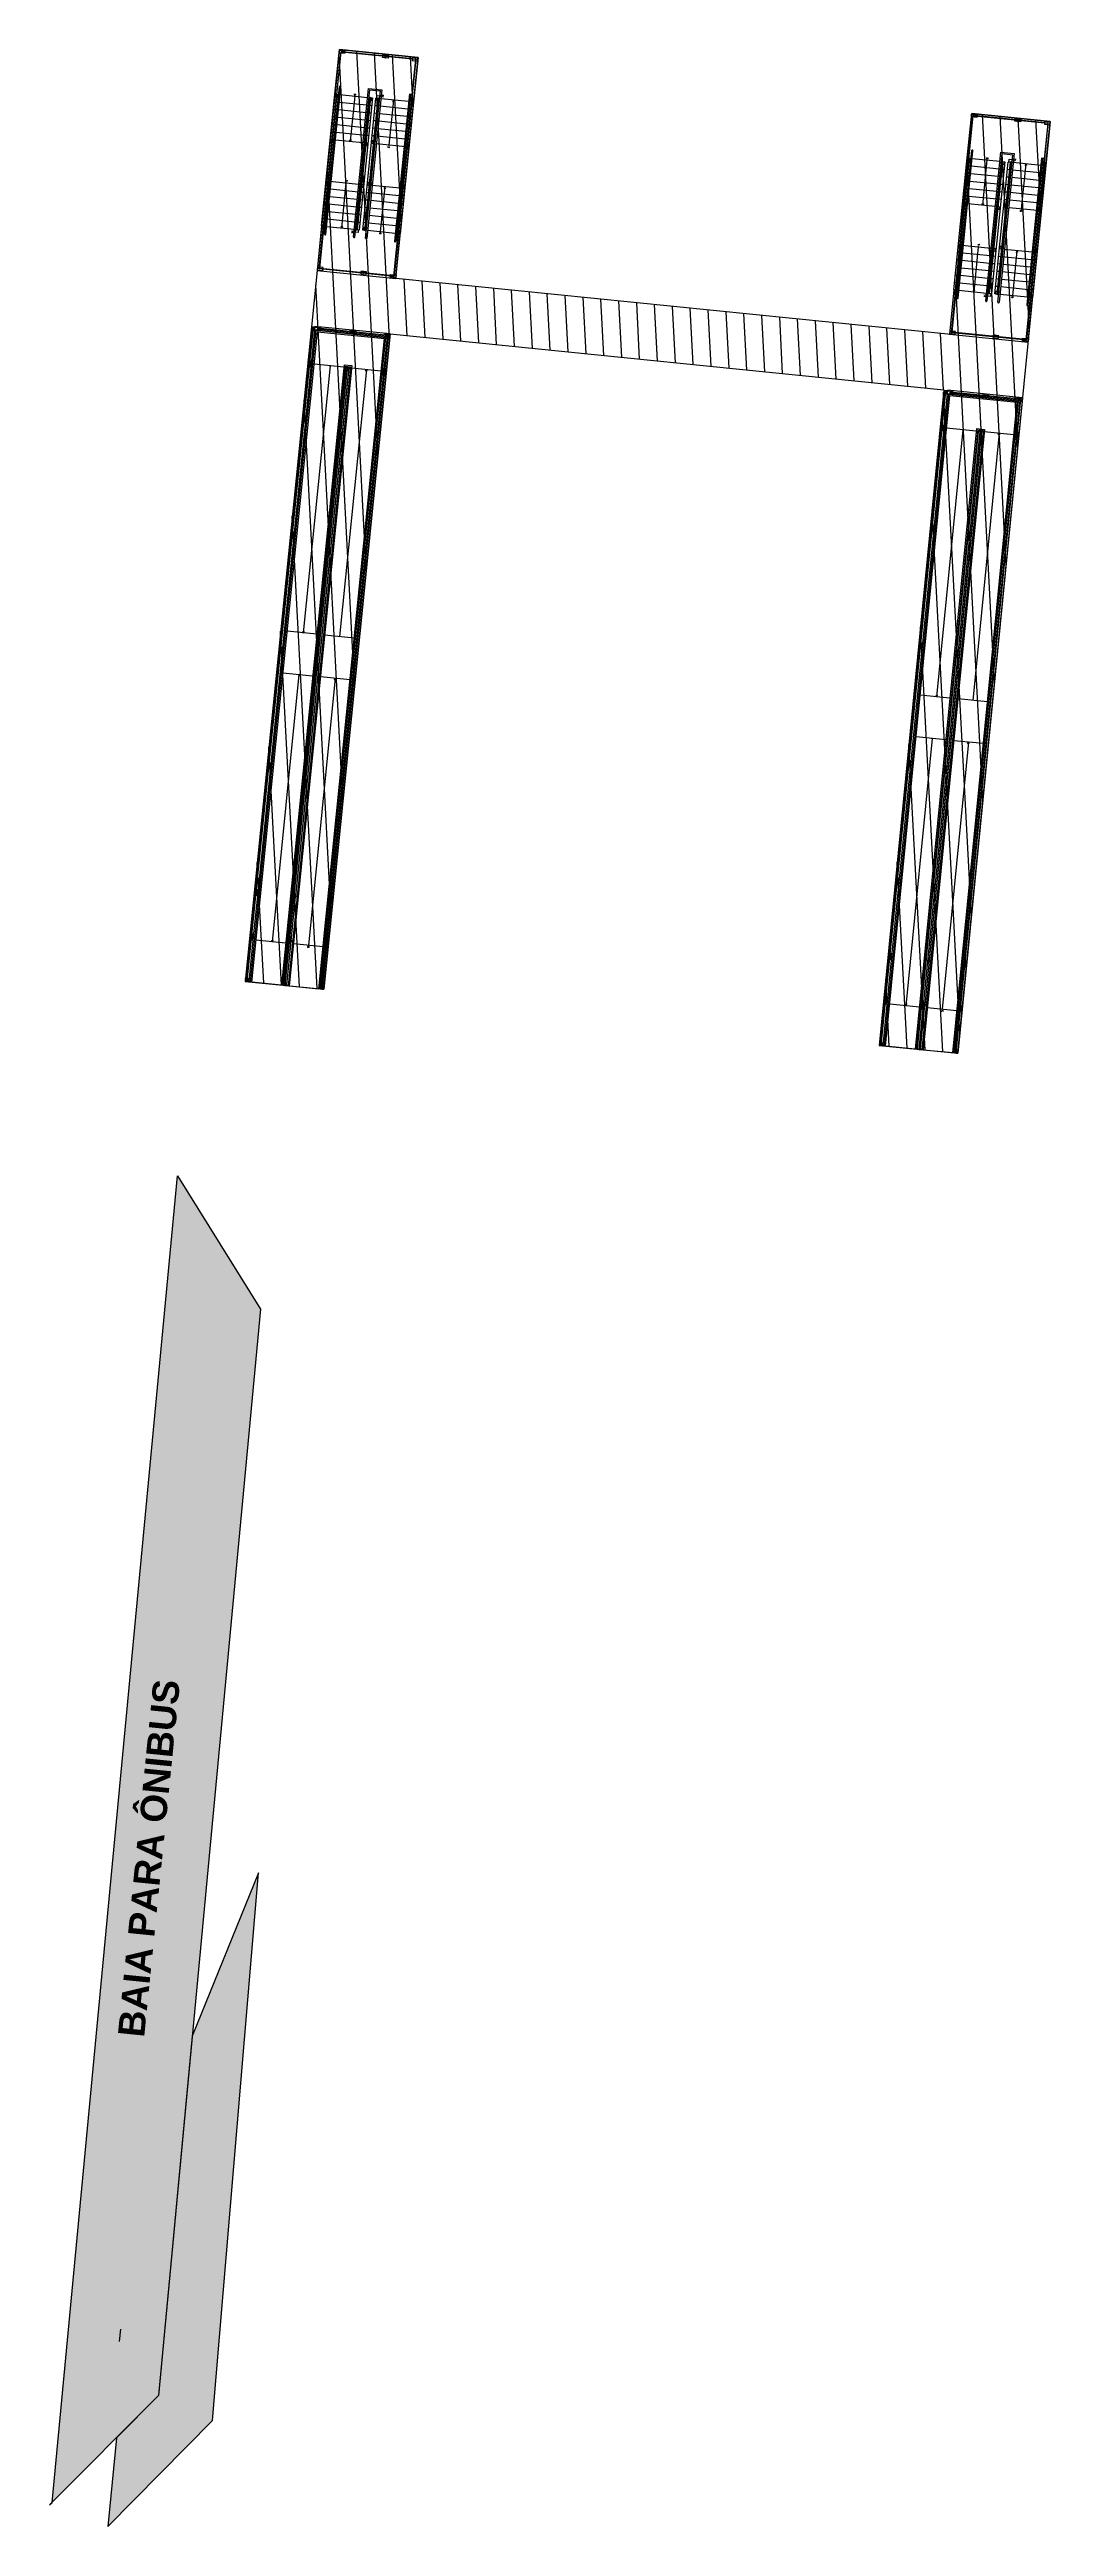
# Model space of a CAD drawing. Header units: metres. Extents: x 292198 to 326394, y 7397335 to 7462838.
# Drawn here: x 300357.2 to 300393, y 7445538.1 to 7445626.7 of the extents above; entities that cross this region are included whole.
import ezdxf

# ---------------------------------------------------------------- set-up
doc = ezdxf.new("R2010")
doc.units = ezdxf.units.M
doc.layers.get('0').update_dxf_attribs({"color": 5})
for name, color, linetype in [('_CALÇADA A CONSTRUIR', 9, 'Continuous'), ('_PASSARELA A CONSTRUIR', 230, 'Continuous'), ('_TEXTOS PASSARELAS', 2, 'Continuous'), ('_ÁREAA DE AQUISIÇÃO', 2, 'Continuous'), ('ARQ-ALV-BXA', 7, 'Continuous'), ('ARQ-AUX', 1, 'Continuous'), ('ARQ-AUX-02', 7, 'Continuous'), ('ARQ-TXT-QDA', 2, 'Continuous')]:
    doc.layers.add(name, color=color, linetype=linetype)
doc.styles.add('ARIAL', font='arial.ttf')
doc.styles.add('Cota', font='romans.shx')

# ---------------------------------------------------------------- blocks, each defined once
blk = doc.blocks.new('A$C0FA2317C')
at = {"layer": 'ARQ-AUX'}
h = blk.add_hatch(color=230, dxfattribs=at)
edge = h.paths.add_edge_path()
edge.add_arc((11.11, 2.017), 0.0136, 180, 540, ccw=False)
h = blk.add_hatch(color=230, dxfattribs=at)
edge = h.paths.add_edge_path()
edge.add_arc((22.21, 2.017), 0.0136, 180, 540, ccw=False)
h = blk.add_hatch(color=230, dxfattribs=at)
edge = h.paths.add_edge_path()
edge.add_arc((1.51, 0.711), 0.0136, 180, 540, ccw=False)
at = {"layer": 'ARQ-ALV-BXA', "color": 230, "ltscale": 5}
for p, q in [((1.6, 2.7), (0.01, 2.7)), ((3.2, 2.7), (1.61, 2.7)), ((22.205, 2.7), (3.21, 2.7)), ((23.56, 2.7), (22.214, 2.7)), ((23.56, 0), (23.56, 2.7)), ((23.56, 0), (23.56, 2.7)), ((1.6, 1.35), (0.01, 1.35)), ((3.2, 1.35), (1.61, 1.35)), ((22.205, 1.35), (3.21, 1.35)), ((21.868, 1.35), (3.226, 1.35)), ((23.56, 0), (0.005, 0))]:
    blk.add_line(p, q, dxfattribs=at)
at = {"layer": 'ARQ-ALV-BXA', "color": 230, "ltscale": 10}
for p, q in [((1.51, 1.529), (1.51, 2.596)), ((11.11, 1.529), (11.11, 2.596)), ((12.61, 1.529), (12.61, 2.596)), ((22.21, 1.529), (22.21, 2.596)), ((1.51, 0.179), (1.51, 1.246)), ((11.11, 0.179), (11.11, 1.246)), ((12.61, 0.179), (12.61, 1.246)), ((22.21, 0.179), (22.21, 1.246))]:
    blk.add_line(p, q, dxfattribs=at)
for points in [[(0.005, 2.596), (0.005, 1.529)], [(0.005, 1.246), (0.005, 0.179)], [(0.005, 0.025), (0.005, 0)]]:
    blk.add_lwpolyline(points, dxfattribs=at)
at = {"layer": 'ARQ-AUX', "color": 230}
for points in [[(0.105, 2.795), (0.105, 2.825), (0, 2.825), (0, 2.795)], [(0.01, 2.725), (0.105, 2.725), (0.105, 2.755)], [(1.61, 2.825), (1.505, 2.825), (1.505, 2.795)], [(1.505, 2.755), (1.505, 2.725), (1.6, 2.725)], [(1.705, 2.795), (1.705, 2.825), (1.61, 2.825)], [(1.61, 2.725), (1.705, 2.725), (1.705, 2.755)], [(3.21, 2.825), (3.105, 2.825), (3.105, 2.795)], [(3.105, 2.755), (3.105, 2.725), (3.2, 2.725)], [(3.305, 2.795), (3.305, 2.825), (3.21, 2.825)], [(3.21, 2.725), (3.305, 2.725), (3.305, 2.755)], [(22.214, 2.825), (22.11, 2.825), (22.11, 2.795)], [(22.11, 2.755), (22.11, 2.725), (22.205, 2.725)], [(22.31, 2.795), (22.31, 2.825), (22.214, 2.825)], [(22.214, 2.725), (22.31, 2.725), (22.31, 2.755)], [(23.535, 2.725), (23.535, 2.825), (23.43, 2.825), (23.43, 2.795)], [(23.43, 2.755), (23.43, 2.725), (23.535, 2.725)], [(23.465, 2.5), (23.435, 2.5), (23.435, 2.7), (23.535, 2.7), (23.535, 2.5), (23.505, 2.5)], [(1.573, 2.045), (1.51, 2.017)], [(11.11, 2.017), (1.51, 2.017)], [(1.573, 1.99), (1.51, 2.017)], [(12.668, 2.045), (12.605, 2.017)], [(12.668, 1.99), (12.605, 2.017)], [(22.21, 2.017), (12.61, 2.017)], [(0.105, 1.445), (0.105, 1.475), (0.01, 1.475)], [(0.01, 1.375), (0.105, 1.375), (0.105, 1.405)], [(1.6, 1.475), (1.505, 1.475), (1.505, 1.445)], [(1.505, 1.405), (1.505, 1.375), (1.6, 1.375)], [(1.705, 1.445), (1.705, 1.475), (1.61, 1.475)], [(1.61, 1.375), (1.705, 1.375), (1.705, 1.405)], [(3.2, 1.475), (3.105, 1.475), (3.105, 1.445)], [(3.105, 1.405), (3.105, 1.375), (3.2, 1.375)], [(3.305, 1.445), (3.305, 1.475), (3.21, 1.475)], [(3.21, 1.375), (3.305, 1.375), (3.305, 1.405)], [(22.205, 1.475), (22.11, 1.475), (22.11, 1.445)], [(22.11, 1.405), (22.11, 1.375), (22.205, 1.375)], [(23.435, 1.33), (23.435, 1.425), (23.465, 1.425)], [(23.465, 1.225), (23.435, 1.225), (23.435, 1.32)], [(23.505, 1.425), (23.535, 1.425), (23.535, 1.225), (23.505, 1.225)], [(0, 0.055), (0, 0.025), (0.105, 0.025), (0.105, 0.055)], [(0.105, 0.095), (0.105, 0.125), (0.01, 0.125)], [(1.6, 0.125), (1.505, 0.125), (1.505, 0.095)], [(1.505, 0.055), (1.505, 0.025), (1.61, 0.025)], [(11.11, 0.711), (1.51, 0.711)], [(1.705, 0.095), (1.705, 0.125), (1.61, 0.125)], [(1.61, 0.025), (1.705, 0.025), (1.705, 0.055)], [(3.2, 0.125), (3.105, 0.125), (3.105, 0.095)], [(3.105, 0.055), (3.105, 0.025), (3.21, 0.025)], [(3.305, 0.095), (3.305, 0.125), (3.21, 0.125)], [(3.21, 0.025), (3.305, 0.025), (3.305, 0.055)], [(11.047, 0.739), (11.11, 0.711)], [(11.047, 0.684), (11.11, 0.711)], [(22.21, 0.711), (12.61, 0.711)], [(22.205, 0.125), (22.11, 0.125), (22.11, 0.095)], [(22.11, 0.055), (22.11, 0.025), (22.214, 0.025)], [(22.147, 0.739), (22.21, 0.711)], [(22.147, 0.684), (22.21, 0.711)], [(22.31, 0.095), (22.31, 0.125), (22.214, 0.125)], [(22.214, 0.025), (22.31, 0.025), (22.31, 0.055)], [(23.435, 0.055), (23.435, 0), (23.535, 0), (23.535, 0.2), (23.505, 0.2)], [(23.465, 0.2), (23.435, 0.2), (23.435, 0.095)]]:
    blk.add_lwpolyline(points, dxfattribs=at)
for points in [[(0.01, 2.755), (0, 2.755), (0, 2.64), (0.01, 2.64)], [(1.61, 2.755), (1.6, 2.755), (1.6, 2.64), (1.61, 2.64)], [(3.21, 2.755), (3.2, 2.755), (3.2, 2.64), (3.21, 2.64)], [(22.214, 2.755), (22.205, 2.755), (22.205, 2.64), (22.214, 2.64)], [(0.01, 1.445), (0, 1.445), (0, 1.485), (0.01, 1.485)], [(0.01, 1.405), (0, 1.405), (0, 1.29), (0.01, 1.29)], [(1.61, 1.445), (1.6, 1.445), (1.6, 1.485), (1.61, 1.485)], [(1.61, 1.405), (1.6, 1.405), (1.6, 1.29), (1.61, 1.29)], [(3.21, 1.445), (3.2, 1.445), (3.2, 1.485), (3.21, 1.485)], [(3.21, 1.405), (3.2, 1.405), (3.2, 1.29), (3.21, 1.29)], [(22.214, 1.445), (22.205, 1.445), (22.205, 1.485), (22.214, 1.485)], [(22.214, 1.405), (22.205, 1.405), (22.205, 1.29), (22.214, 1.29)], [(23.425, 1.33), (23.465, 1.33), (23.465, 1.32), (23.425, 1.32)], [(0.01, 0.095), (0, 0.095), (0, 0.135), (0.01, 0.135)], [(1.61, 0.095), (1.6, 0.095), (1.6, 0.135), (1.61, 0.135)], [(3.21, 0.095), (3.2, 0.095), (3.2, 0.135), (3.21, 0.135)], [(22.214, 0.095), (22.205, 0.095), (22.205, 0.135), (22.214, 0.135)]]:
    blk.add_lwpolyline(points, close=True, dxfattribs=at)
for centre in [(11.11, 2.017), (22.21, 2.017), (1.51, 0.711)]:
    blk.add_circle(centre, 0.0136, dxfattribs=at)
at = {"layer": 'ARQ-AUX-02', "color": 230}
for p, q in [((0, 2.64), (23.425, 2.64)), ((0, 2.596), (23.38, 2.596)), ((23.425, 0.135), (23.425, 2.64)), ((23.465, 0.095), (23.465, 2.605)), ((23.505, 0.055), (23.505, 2.605)), ((22.299, 1.529), (0, 1.529)), ((22.254, 1.485), (0, 1.485)), ((22.254, 1.29), (0, 1.29)), ((22.299, 1.246), (0, 1.246)), ((22.254, 1.485), (22.254, 1.29)), ((22.299, 1.529), (22.299, 1.246)), ((0, 0.179), (23.38, 0.179)), ((0, 0.135), (23.425, 0.135))]:
    blk.add_line(p, q, dxfattribs=at)
for points in [[(0.01, 2.755), (0, 2.755), (0, 2.795), (0.01, 2.795)], [(1.61, 2.755), (1.6, 2.755), (1.6, 2.795), (1.61, 2.795)], [(3.21, 2.755), (3.2, 2.755), (3.2, 2.795), (3.21, 2.795)], [(22.214, 2.755), (22.205, 2.755), (22.205, 2.795), (22.214, 2.795)], [(23.535, 2.755), (23.525, 2.755), (23.525, 2.795), (23.535, 2.795)], [(23.465, 2.605), (23.465, 2.595), (23.505, 2.595), (23.505, 2.605)], [(0.01, 1.405), (0, 1.405), (0, 1.445), (0.01, 1.445)], [(1.61, 1.405), (1.6, 1.405), (1.6, 1.445), (1.61, 1.445)], [(3.21, 1.405), (3.2, 1.405), (3.2, 1.445), (3.21, 1.445)], [(22.214, 1.405), (22.205, 1.405), (22.205, 1.445), (22.214, 1.445)], [(23.465, 1.33), (23.465, 1.32), (23.505, 1.32), (23.505, 1.33)], [(0.01, 0.055), (0, 0.055), (0, 0.095), (0.01, 0.095)], [(1.61, 0.055), (1.6, 0.055), (1.6, 0.095), (1.61, 0.095)], [(3.21, 0.055), (3.2, 0.055), (3.2, 0.095), (3.21, 0.095)], [(22.214, 0.055), (22.205, 0.055), (22.205, 0.095), (22.214, 0.095)], [(23.465, 0.095), (23.465, 0.105), (23.505, 0.105), (23.505, 0.095)], [(23.495, 0.095), (23.505, 0.095), (23.505, 0.055), (23.495, 0.055)]]:
    blk.add_lwpolyline(points, close=True, dxfattribs=at)
for points in [[(0.01, 2.795), (23.525, 2.795)], [(0.01, 2.755), (23.525, 2.755)], [(23.38, 2.596), (23.38, 0.179)], [(23.425, 2.64), (23.425, 0.135)], [(0.01, 1.445), (22.205, 1.445)], [(22.205, 1.405), (0.01, 1.405)], [(23.465, 0.095), (0.01, 0.095)], [(0.01, 0.055), (23.505, 0.055)]]:
    blk.add_lwpolyline(points, dxfattribs=at)
at = {"layer": 'ARQ-TXT-QDA', "color": 230, "insert": (1.476, 0.735), "char_height": 0.06, "attachment_point": 3, "rotation": 0, "style": 'Cota'}
blk.add_mtext_dynamic_manual_height_columns('S', width=0.20593, gutter_width=1, heights=[0], dxfattribs=at)
blk = doc.blocks.new('novaescada_')
at = {"layer": 'ARQ-AUX'}
h = blk.add_hatch(color=230, dxfattribs=at)
edge = h.paths.add_edge_path()
edge.add_arc((3.22, -0.708), 0.0136, 360.03429, 720.03429, ccw=False)
h = blk.add_hatch(color=230, dxfattribs=at)
edge = h.paths.add_edge_path()
edge.add_arc((6.34, -0.706), 0.0136, 360.03429, 720.03429, ccw=False)
h = blk.add_hatch(color=230, dxfattribs=at)
edge = h.paths.add_edge_path()
edge.add_arc((1.601, -2.114), 0.0136, 180.03429, 540.03429, ccw=False)
h = blk.add_hatch(color=230, dxfattribs=at)
edge = h.paths.add_edge_path()
edge.add_arc((4.721, -2.112), 0.0136, 180.03429, 540.03429, ccw=False)
at = {"color": 230, "ltscale": 20}
for centre, start, end in [((1.322, -0.156), 90.0213, 270.04729), ((6.618, -0.153), 270.0213, 90.04729), ((1.323, -1.192), 90.0213, 270.04729), ((1.323, -1.631), 90.0213, 270.04729), ((1.324, -2.667), 90.0213, 270.04729)]:
    blk.add_arc(centre, 0.0222, start, end, dxfattribs=at)
at = {"layer": 'ARQ-ALV-BXA', "color": 230, "ltscale": 10}
for points in [[(1.6, 0.001), (0, 0), (0.002, -2.825), (1.602, -2.824)], [(1.6, 0.001), (6.34, 0.004), (6.34, -0.131)], [(1.6, 0.001), (1.6, -0.134)], [(1.87, 0.001), (1.87, -0.064)], [(2.14, 0.001), (2.14, -0.064)], [(2.41, 0.001), (2.41, -0.064)], [(2.68, 0.002), (2.68, -0.063)], [(2.95, 0.002), (2.95, -0.063)], [(3.22, 0.002), (3.221, -1.169)], [(4.72, 0.003), (4.72, -0.132)], [(4.99, 0.003), (4.99, -0.062)], [(5.26, 0.003), (5.26, -0.062)], [(5.53, 0.003), (5.53, -0.062)], [(5.8, 0.003), (5.8, -0.062)], [(6.07, 0.004), (6.07, -0.061)], [(1.6, -0.178), (1.601, -1.17)], [(1.87, -0.084), (1.87, -0.134)], [(1.87, -0.178), (1.871, -1.169)], [(2.14, -0.084), (2.14, -0.134)], [(2.14, -0.178), (2.141, -1.169)], [(2.41, -0.084), (2.41, -0.134)], [(2.41, -0.178), (2.411, -1.169)], [(2.68, -0.083), (2.68, -0.133)], [(2.68, -0.178), (2.681, -1.169)], [(2.95, -0.083), (2.95, -0.133)], [(2.95, -0.178), (2.951, -1.169)], [(4.72, -0.177), (4.721, -1.168)], [(4.99, -0.082), (4.99, -0.132)], [(4.99, -0.176), (4.991, -1.347)], [(5.26, -0.082), (5.26, -0.132)], [(5.26, -0.176), (5.261, -1.167)], [(5.53, -0.082), (5.53, -0.132)], [(5.53, -0.176), (5.531, -1.167)], [(5.8, -0.082), (5.8, -0.132)], [(5.8, -0.176), (5.801, -1.167)], [(6.07, -0.081), (6.07, -0.131)], [(6.07, -0.176), (6.071, -1.167)], [(6.34, -0.176), (6.341, -1.167)], [(1.601, -1.214), (1.601, -1.349)], [(6.341, -1.346), (1.601, -1.349)], [(1.601, -1.474), (6.341, -1.471)], [(1.601, -1.609), (1.601, -1.474)], [(1.602, -2.645), (1.601, -1.653)], [(1.871, -1.214), (1.871, -1.264)], [(1.871, -1.284), (1.871, -1.349)], [(1.871, -1.539), (1.871, -1.474)], [(1.871, -1.609), (1.871, -1.559)], [(1.872, -2.644), (1.871, -1.653)], [(2.141, -1.214), (2.141, -1.264)], [(2.141, -1.284), (2.141, -1.349)], [(2.141, -1.539), (2.141, -1.474)], [(2.141, -1.609), (2.141, -1.559)], [(2.142, -2.644), (2.141, -1.653)], [(2.411, -1.214), (2.411, -1.264)], [(2.411, -1.284), (2.411, -1.349)], [(2.411, -1.539), (2.411, -1.474)], [(2.411, -1.609), (2.411, -1.559)], [(2.412, -2.644), (2.411, -1.653)], [(2.681, -1.213), (2.681, -1.263)], [(2.681, -1.283), (2.681, -1.348)], [(2.681, -1.538), (2.681, -1.473)], [(2.681, -1.608), (2.681, -1.558)], [(2.682, -2.644), (2.681, -1.653)], [(2.951, -1.213), (2.951, -1.263)], [(2.951, -1.283), (2.951, -1.348)], [(2.952, -2.644), (2.951, -1.473)], [(3.221, -1.213), (3.221, -1.348)], [(3.221, -1.608), (3.221, -1.473)], [(3.222, -2.644), (3.221, -1.652)], [(4.721, -1.212), (4.721, -1.347)], [(4.721, -1.607), (4.721, -1.472)], [(4.722, -2.822), (4.721, -1.652)], [(4.991, -1.537), (4.991, -1.472)], [(4.991, -1.607), (4.991, -1.557)], [(4.992, -2.643), (4.991, -1.651)], [(5.261, -1.212), (5.261, -1.262)], [(5.261, -1.282), (5.261, -1.347)], [(5.261, -1.537), (5.261, -1.472)], [(5.261, -1.607), (5.261, -1.557)], [(5.262, -2.642), (5.261, -1.651)], [(5.531, -1.212), (5.531, -1.262)], [(5.531, -1.282), (5.531, -1.347)], [(5.531, -1.537), (5.531, -1.472)], [(5.531, -1.607), (5.531, -1.557)], [(5.532, -2.642), (5.531, -1.651)], [(5.801, -1.212), (5.801, -1.262)], [(5.801, -1.282), (5.801, -1.347)], [(5.801, -1.537), (5.801, -1.472)], [(5.801, -1.607), (5.801, -1.557)], [(5.802, -2.642), (5.801, -1.651)], [(6.071, -1.211), (6.071, -1.261)], [(6.071, -1.281), (6.071, -1.346)], [(6.071, -1.536), (6.071, -1.471)], [(6.071, -1.606), (6.071, -1.556)], [(6.072, -2.642), (6.071, -1.651)], [(6.341, -1.211), (6.341, -1.346)], [(6.341, -1.606), (6.341, -1.471)], [(6.342, -2.642), (6.341, -1.651)], [(6.342, -2.821), (1.602, -2.824), (1.602, -2.689)], [(1.872, -2.739), (1.872, -2.689)], [(1.872, -2.824), (1.872, -2.759)], [(2.142, -2.739), (2.142, -2.689)], [(2.142, -2.824), (2.142, -2.759)], [(2.412, -2.739), (2.412, -2.689)], [(2.412, -2.824), (2.412, -2.759)], [(2.682, -2.738), (2.682, -2.688)], [(2.682, -2.823), (2.682, -2.758)], [(2.952, -2.738), (2.952, -2.688)], [(2.952, -2.823), (2.952, -2.758)], [(3.222, -2.823), (3.222, -2.688)], [(4.992, -2.737), (4.992, -2.687)], [(4.992, -2.822), (4.992, -2.757)], [(5.262, -2.737), (5.262, -2.687)], [(5.262, -2.822), (5.262, -2.757)], [(5.532, -2.737), (5.532, -2.687)], [(5.532, -2.822), (5.532, -2.757)], [(5.802, -2.737), (5.802, -2.687)], [(5.802, -2.822), (5.802, -2.757)], [(6.072, -2.736), (6.072, -2.686)], [(6.072, -2.821), (6.072, -2.756)], [(6.342, -2.821), (6.342, -2.686)]]:
    blk.add_lwpolyline(points, dxfattribs=at)
at = {"layer": 'ARQ-AUX', "color": 230}
for points in [[(0.095, -0.2), (0.125, -0.2), (0.125, 0), (0.025, 0), (0.025, -0.2), (0.055, -0.2)], [(7.845, -0.195), (7.815, -0.195), (7.815, 0.005), (7.915, 0.005), (7.915, -0.195), (7.885, -0.195)], [(1.6, -0.064), (1.6, -0.064), (1.6, -0.024), (1.495, -0.024), (1.495, -0.124), (1.591, -0.124)], [(1.6, -0.124), (1.6, -0.124)], [(1.663, -0.682), (1.6, -0.709)], [(3.22, -0.708), (1.6, -0.709)], [(1.663, -0.737), (1.6, -0.709)], [(3.22, -0.063), (3.22, -0.063), (3.22, -0.023), (3.115, -0.023), (3.115, -0.063)], [(3.115, -0.083), (3.115, -0.123), (3.211, -0.123)], [(4.72, -0.062), (4.72, -0.062), (4.72, -0.022), (4.615, -0.022), (4.615, -0.062)], [(4.615, -0.082), (4.615, -0.122), (4.711, -0.122)], [(4.783, -0.68), (4.72, -0.707)], [(6.34, -0.706), (4.72, -0.707)], [(4.783, -0.735), (4.72, -0.707)], [(6.34, -0.061), (6.34, -0.061), (6.34, -0.021), (6.235, -0.021), (6.235, -0.061)], [(6.235, -0.081), (6.235, -0.121), (6.331, -0.121)], [(0.066, -1.562), (0.026, -1.562), (0.026, -1.762), (0.066, -1.762)], [(0.126, -1.658), (0.126, -1.562), (0.086, -1.562)], [(0.086, -1.762), (0.126, -1.762), (0.126, -1.667)], [(1.601, -1.284), (1.601, -1.284), (1.601, -1.324), (1.496, -1.324), (1.496, -1.224), (1.591, -1.224)], [(1.601, -1.539), (1.601, -1.539), (1.601, -1.499), (1.706, -1.499), (1.706, -1.539)], [(1.706, -1.559), (1.706, -1.599), (1.61, -1.599)], [(3.116, -1.263), (3.116, -1.223), (3.211, -1.223)], [(3.221, -1.283), (3.221, -1.283), (3.221, -1.323), (3.116, -1.323), (3.116, -1.283)], [(3.221, -1.538), (3.221, -1.538), (3.221, -1.498), (3.326, -1.498), (3.326, -1.538)], [(3.326, -1.558), (3.326, -1.598), (3.23, -1.598)], [(4.616, -1.262), (4.616, -1.222), (4.711, -1.222)], [(4.721, -1.282), (4.721, -1.282), (4.721, -1.322), (4.616, -1.322), (4.616, -1.282)], [(4.721, -1.537), (4.721, -1.537), (4.721, -1.497), (4.826, -1.497), (4.826, -1.537)], [(4.826, -1.557), (4.826, -1.597), (4.73, -1.597)], [(6.236, -1.261), (6.236, -1.221), (6.331, -1.221)], [(6.341, -1.281), (6.341, -1.281), (6.341, -1.321), (6.236, -1.321), (6.236, -1.281)], [(6.341, -1.536), (6.341, -1.536), (6.341, -1.496), (6.446, -1.496), (6.446, -1.596), (6.35, -1.596)], [(7.816, -1.653), (7.816, -1.558), (7.856, -1.558)], [(7.856, -1.758), (7.816, -1.758), (7.816, -1.663)], [(7.876, -1.558), (7.916, -1.558), (7.916, -1.758), (7.876, -1.758)], [(0.127, -2.76), (0.127, -2.825), (0.027, -2.825), (0.027, -2.625), (0.067, -2.625)], [(0.087, -2.625), (0.127, -2.625), (0.127, -2.74)], [(1.601, -2.114), (3.221, -2.113)], [(3.158, -2.085), (3.221, -2.113)], [(3.158, -2.14), (3.221, -2.113)], [(4.721, -2.112), (6.341, -2.111)], [(6.278, -2.083), (6.341, -2.111)], [(6.278, -2.139), (6.341, -2.111)], [(7.817, -2.755), (7.817, -2.82), (7.917, -2.82), (7.917, -2.62), (7.877, -2.62)], [(7.857, -2.62), (7.817, -2.62), (7.817, -2.735)], [(1.602, -2.759), (1.602, -2.759), (1.602, -2.799), (1.706, -2.799), (1.706, -2.759)], [(1.706, -2.739), (1.706, -2.699), (1.611, -2.699)], [(3.222, -2.758), (3.222, -2.758), (3.222, -2.798), (3.326, -2.798), (3.326, -2.758)], [(3.326, -2.738), (3.326, -2.698), (3.231, -2.698)], [(4.722, -2.757), (4.722, -2.757), (4.722, -2.797), (4.826, -2.797), (4.826, -2.757)], [(4.826, -2.737), (4.826, -2.697), (4.731, -2.697)], [(6.342, -2.696), (6.341, -2.696)], [(6.342, -2.756), (6.342, -2.756), (6.342, -2.796), (6.446, -2.796), (6.446, -2.696), (6.351, -2.696)]]:
    blk.add_lwpolyline(points, dxfattribs=at)
for points in [[(1.591, -0.134), (1.591, -0.084), (1.6, -0.084), (1.6, -0.134)], [(3.211, -0.133), (3.211, -0.083), (3.22, -0.083), (3.22, -0.133)], [(4.711, -0.132), (4.711, -0.082), (4.72, -0.082), (4.72, -0.132)], [(6.331, -0.131), (6.331, -0.081), (6.34, -0.081), (6.34, -0.131)], [(0.136, -1.658), (0.096, -1.658), (0.096, -1.667), (0.136, -1.667)], [(1.591, -1.214), (1.591, -1.264), (1.601, -1.264), (1.601, -1.214)], [(1.61, -1.609), (1.61, -1.559), (1.601, -1.559), (1.601, -1.609)], [(3.211, -1.213), (3.211, -1.263), (3.221, -1.263), (3.221, -1.213)], [(3.23, -1.608), (3.23, -1.558), (3.221, -1.558), (3.221, -1.608)], [(4.711, -1.212), (4.711, -1.262), (4.721, -1.262), (4.721, -1.212)], [(4.73, -1.607), (4.73, -1.557), (4.721, -1.557), (4.721, -1.607)], [(6.331, -1.211), (6.331, -1.261), (6.341, -1.261), (6.341, -1.211)], [(6.35, -1.606), (6.35, -1.556), (6.341, -1.556), (6.341, -1.606)], [(7.806, -1.653), (7.846, -1.653), (7.846, -1.663), (7.806, -1.663)], [(1.611, -2.689), (1.611, -2.739), (1.602, -2.739), (1.602, -2.689)], [(3.231, -2.688), (3.231, -2.738), (3.222, -2.738), (3.222, -2.688)], [(4.731, -2.687), (4.731, -2.737), (4.722, -2.737), (4.722, -2.687)], [(6.351, -2.686), (6.351, -2.736), (6.342, -2.736), (6.342, -2.686)]]:
    blk.add_lwpolyline(points, close=True, dxfattribs=at)
for centre in [(3.22, -0.708), (6.34, -0.706), (1.601, -2.114), (4.721, -2.112)]:
    blk.add_circle(centre, 0.0136, dxfattribs=at)
at = {"layer": 'ARQ-AUX-02', "color": 230}
for p, q in [((0.067, -2.76), (0.065, -0.095)), ((0.075, -0.065), (7.866, -0.06)), ((0.085, -0.085), (6.34, -0.081)), ((0.087, -2.74), (0.085, -0.095)), ((1.322, -0.134), (6.618, -0.131)), ((1.322, -0.179), (6.618, -0.175)), ((7.857, -2.736), (7.855, -0.091)), ((7.877, -2.755), (7.875, -0.091)), ((1.601, -1.264), (6.341, -1.261)), ((1.601, -1.284), (6.341, -1.281)), ((6.341, -1.536), (1.601, -1.539)), ((6.341, -1.556), (1.601, -1.559)), ((6.619, -2.642), (1.324, -2.645)), ((6.342, -2.736), (0.076, -2.74)), ((6.342, -2.756), (0.076, -2.76)), ((6.619, -2.686), (1.324, -2.689))]:
    blk.add_line(p, q, dxfattribs=at)
for points in [[(6.34, 0.004), (7.94, 0.005), (7.942, -2.82), (6.342, -2.821)], [(1.323, -1.17), (6.662, -1.167), (6.663, -1.65), (1.323, -1.654)], [(6.618, -1.211), (1.323, -1.214)], [(1.323, -1.609), (6.619, -1.606)], [(6.618, -1.211), (6.619, -1.606)], [(7.857, -2.735), (6.351, -2.736)], [(6.351, -2.756), (7.877, -2.755)]]:
    blk.add_lwpolyline(points, dxfattribs=at)
for points in [[(0.075, -0.085), (0.065, -0.085), (0.065, -0.065), (0.075, -0.065)], [(0.085, -0.085), (0.085, -0.094), (0.065, -0.094), (0.065, -0.085)], [(1.6, -0.084), (1.591, -0.084), (1.591, -0.064), (1.6, -0.064)], [(3.22, -0.083), (3.211, -0.083), (3.211, -0.063), (3.22, -0.063)], [(4.72, -0.082), (4.711, -0.082), (4.711, -0.062), (4.72, -0.062)], [(6.34, -0.081), (6.331, -0.081), (6.331, -0.061), (6.34, -0.061)], [(7.855, -0.08), (7.855, -0.09), (7.875, -0.09), (7.875, -0.08)], [(7.866, -0.08), (7.875, -0.08), (7.875, -0.06), (7.866, -0.06)], [(0.096, -1.658), (0.096, -1.667), (0.056, -1.667), (0.056, -1.658)], [(1.601, -1.264), (1.591, -1.264), (1.591, -1.284), (1.601, -1.284)], [(1.601, -1.559), (1.61, -1.559), (1.61, -1.539), (1.601, -1.539)], [(3.221, -1.263), (3.211, -1.263), (3.211, -1.283), (3.221, -1.283)], [(3.221, -1.558), (3.23, -1.558), (3.23, -1.538), (3.221, -1.538)], [(4.721, -1.262), (4.711, -1.262), (4.711, -1.282), (4.721, -1.282)], [(4.721, -1.557), (4.73, -1.557), (4.73, -1.537), (4.721, -1.537)], [(6.341, -1.261), (6.331, -1.261), (6.331, -1.281), (6.341, -1.281)], [(6.341, -1.556), (6.35, -1.556), (6.35, -1.536), (6.341, -1.536)], [(7.846, -1.653), (7.846, -1.663), (7.886, -1.663), (7.886, -1.653)], [(0.087, -2.74), (0.087, -2.73), (0.067, -2.73), (0.067, -2.74)], [(0.076, -2.74), (0.067, -2.74), (0.067, -2.76), (0.076, -2.76)], [(1.602, -2.739), (1.611, -2.739), (1.611, -2.759), (1.602, -2.759)], [(3.222, -2.738), (3.231, -2.738), (3.231, -2.758), (3.222, -2.758)], [(4.722, -2.737), (4.731, -2.737), (4.731, -2.757), (4.722, -2.757)], [(6.342, -2.736), (6.351, -2.736), (6.351, -2.756), (6.342, -2.756)], [(7.857, -2.735), (7.857, -2.726), (7.877, -2.726), (7.877, -2.735)], [(7.867, -2.735), (7.877, -2.735), (7.877, -2.755), (7.867, -2.755)]]:
    blk.add_lwpolyline(points, close=True, dxfattribs=at)
at = {"layer": 'ARQ-TXT-QDA', "color": 230, "char_height": 0.06, "width": 2.66862, "attachment_point": 3, "style": 'Cota'}
for insert, rotation in [((3.27, -0.752), 180.03429), ((6.372, -0.741), 180.03429), ((1.57, -2.08), 0.03429), ((4.672, -2.068), 0.03429)]:
    blk.add_mtext('S', dxfattribs=dict(at, insert=insert, rotation=rotation))
at = {"layer": 'ARQ-TXT-QDA', "color": 230, "char_height": 0.06, "attachment_point": 3, "style": 'Cota'}
for insert, rotation in [((1.452, -1.144), 180.03429), ((6.49, -1.676), 0.03429)]:
    blk.add_mtext_dynamic_manual_height_columns('14', width=0.20593, gutter_width=1, heights=[0], dxfattribs=dict(at, insert=insert, rotation=rotation))

msp = doc.modelspace()

# ---------------------------------------------------------------- hatches: boundary and pattern name
at = {"layer": '_CALÇADA A CONSTRUIR'}
h = msp.add_hatch(color=9, dxfattribs=at)
h.dxf.hatch_style = 1
h.paths.add_polyline_path([(300357.328, 7445538.987), (300361.814, 7445586.429), (300364.78, 7445581.664), (300361.138, 7445542.812), (300357.239, 7445538.898)])
h = msp.add_hatch(color=54, dxfattribs=at)
h.dxf.hatch_style = 1
h.paths.add_polyline_path([(300359.631, 7445541.3), (300359.319, 7445538.126), (300363.062, 7445541.914), (300364.708, 7445561.504), (300362.342, 7445555.662), (300361.138, 7445542.812)])
at = {"layer": '_PASSARELA A CONSTRUIR', "ltscale": 0.1, "transparency": 33554687}
h = msp.add_hatch(dxfattribs=at)
h.set_pattern_fill('ANSI31', color=256, scale=0.2, angle=48.02069)
h.set_pattern_definition([(93.020687321, (397547.8113, -17285.95363), (-0.634117713946, -0.033462290114), [])])
h.paths.add_polyline_path([(300364.24, 7445593.388), (300367.051, 7445593.109), (300369.418, 7445616.545), (300389.225, 7445614.542), (300386.911, 7445591.096), (300389.723, 7445590.819), (300393.032, 7445624.148), (300390.221, 7445624.432), (300389.484, 7445616.526), (300369.62, 7445618.533), (300370.418, 7445626.434), (300367.608, 7445626.717), (300366.81, 7445618.816), (300366.605, 7445616.804)])

# ---------------------------------------------------------------- linework, layer by layer
at = {"color": 240, "true_color": 0xed1f24, "flags": 128}
msp.add_lwpolyline([(300357.328, 7445538.987), (300361.814, 7445586.429), (300364.78, 7445581.664), (300361.138, 7445542.812), (300357.239, 7445538.898)], close=True, dxfattribs=at)
at = {"layer": '_CALÇADA A CONSTRUIR', "color": 54, "flags": 128}
msp.add_lwpolyline([(300359.631, 7445541.3), (300359.319, 7445538.126), (300363.062, 7445541.914), (300364.708, 7445561.504), (300362.342, 7445555.662), (300361.138, 7445542.812), (300359.631, 7445541.3)], dxfattribs=at)
at = {"layer": '_PASSARELA A CONSTRUIR', "ltscale": 0.1, "transparency": 33554687, "flags": 128}
msp.add_lwpolyline([(300364.24, 7445593.388), (300367.051, 7445593.109), (300369.418, 7445616.545), (300389.225, 7445614.542), (300386.911, 7445591.096), (300389.723, 7445590.819), (300393.032, 7445624.148), (300393.032, 7445624.148), (300393.032, 7445624.148), (300390.221, 7445624.432), (300389.484, 7445616.526), (300369.62, 7445618.533), (300370.418, 7445626.434), (300367.608, 7445626.717), (300366.81, 7445618.816), (300366.605, 7445616.804), (300364.24, 7445593.388)], dxfattribs=at)
at = {"layer": '_TEXTOS PASSARELAS', "linetype": 'ByBlock', "lineweight": -2}
msp.add_line((300359.741, 7445544.737), (300359.793, 7445545.188), dxfattribs=at)
at = {"layer": '_ÁREAA DE AQUISIÇÃO', "const_width": 0.5, "flags": 128}
msp.add_lwpolyline([(300365.731, 7445583.15), (300365.731, 7445583.15)], dxfattribs=at)

# ---------------------------------------------------------------- block references
for name, p, rotation in [('novaescada_', (300366.81, 7445618.816), 84.19815192585), ('novaescada_', (300389.423, 7445616.532), 84.19815192585), ('A$C0FA2317C', (300367.051, 7445593.104), 84.23244312131533), ('A$C0FA2317C', (300389.723, 7445590.819), 84.35705654814248)]:
    msp.add_blockref(name, p, dxfattribs=dict(rotation=rotation))

# ---------------------------------------------------------------- texts
at = {"color": 240, "true_color": 0xed1f24, "insert": (300359.68, 7445555.69), "char_height": 0.945, "attachment_point": 1, "rotation": 84.24967, "style": 'ARIAL'}
msp.add_mtext('{\\fArial|b1|i0|c0|p34;BAIA PARA ÔNIBUS}', dxfattribs=at)

doc.saveas('drawing.dxf')
